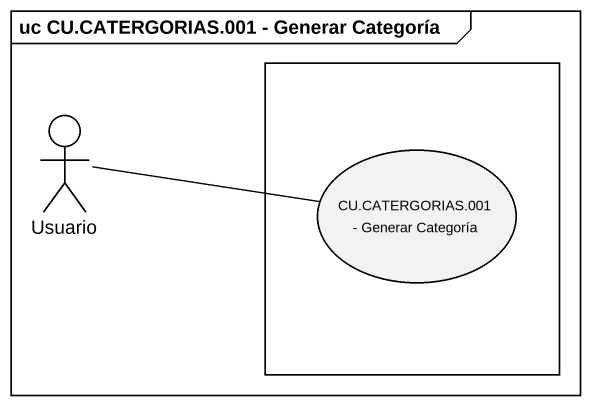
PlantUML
@startuml
mainframe uc CU.CATERGORIAS.001 - Generar Categoría
actor Usuario
rectangle " " as rectangle1 {
  usecase "CU.CATERGORIAS.001 - Generar Categoría" as CU_CATERGORIAS_001_Generar
}
Usuario -right- CU_CATERGORIAS_001_Generar
@enduml
